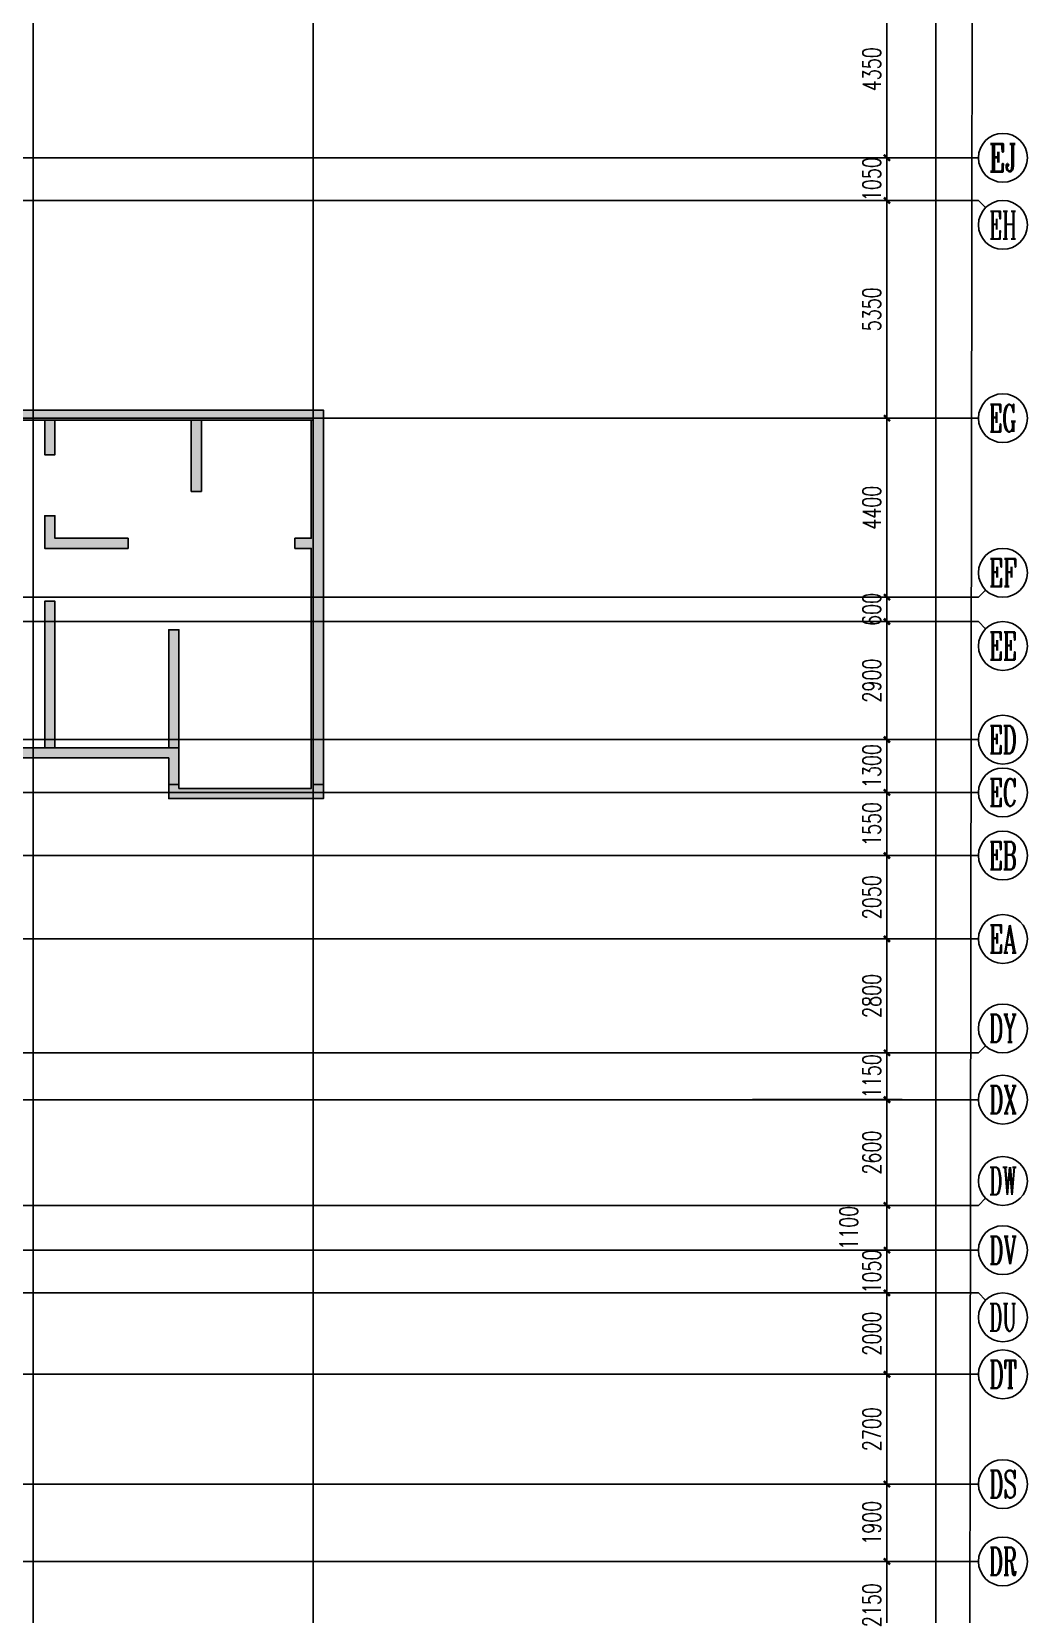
# Model space of a CAD drawing. Extents: x 369444 to 684549, y -549309 to 575337.
# Drawn here: x 607305 to 631771, y 301857 to 340757 of the extents above; entities that cross this region are included whole.
import ezdxf
from ezdxf.enums import TextEntityAlignment as Align

# ---------------------------------------------------------------- set-up
doc = ezdxf.new("R2010")
doc.units = 0
doc.header["$LTSCALE"] = 1000
doc.header["$MEASUREMENT"] = 0
doc.linetypes.add('DASH', pattern=[0.35, 0.25, -0.1])
for name, color, linetype in [('AXIS', 3, 'Continuous'), ('AXIS_TEXT', 7, 'Continuous'), ('DOTE', 1, 'Continuous'), ('HS-A-轮廓线-地下室', 3, 'DASH'), ('PUB_HATCH', 8, 'Continuous'), ('WALL', 9, 'Continuous'), ('二期轮廓线', 8, 'DASH'), ('填充', 8, 'Continuous'), ('砼墙', 151, 'Continuous')]:
    doc.layers.add(name, color=color, linetype=linetype)
doc.layers.add('不要动图层', color=140, linetype='Continuous', plot=False)
doc.styles.add('_TCH_AXIS', font='COMPLEX', dxfattribs={"bigfont": 'GBCBIG'})
doc.styles.add('_TCH_DIM_T3', font='SIMPLEX', dxfattribs={"width": 0.705882, "bigfont": 'GBCBIG'})
doc.styles.add('COMPLEX', font='COMPLEX')
doc.dimstyles.new('_TCH_ARCH&&150', dxfattribs={"dimtxt": 446.25, "dimasz": 150, "dimexe": 375, "dimexo": 450, "dimgap": 150, "dimtad": 1, "dimdec": 0, "dimzin": 0, "dimdsep": 46, "dimtxsty": '_TCH_DIM_T3', "dimblk": 'ARCHTICK', "dimcen": 0.09, "dimclrt": 7, "dimazin": 2, "dimtfac": 1, "dimtdec": 0, "dimtix": 1, "dimtmove": 2, "dimatfit": 3, "dimfxl": 0, "dimtolj": 1, "dimtzin": 0, "dimarcsym": 0})

# ---------------------------------------------------------------- blocks, each defined once
blk = doc.blocks.new('_ArchTick')
at = {"color": 0, "linetype": 'ByBlock', "const_width": 0.4}
blk.add_lwpolyline([(-0.5, -0.5), (0.5, 0.5)], dxfattribs=at)
blk = doc.blocks.new('*D888')
at = {"layer": 'AXIS', "color": 0, "lineweight": -2, "transparency": 16777216}
for p, q in [((625021, 303157), (628696, 303157)), ((628321, 301007), (628321, 303157)), ((625021, 301007), (628696, 301007))]:
    blk.add_line(p, q, dxfattribs=at)
at = {"layer": 'Defpoints', "color": 0, "transparency": 16777216}
for p in [(624571, 303157), (628321, 303157), (624571, 301007)]:
    blk.add_point(p, dxfattribs=at)
at = {"layer": 'AXIS', "color": 0, "lineweight": -2, "transparency": 16777216, "xscale": 150, "yscale": 150, "zscale": 150}
for p, rotation in [((628321, 303157), 90), ((628321, 301007), 270)]:
    blk.add_blockref('_ArchTick', p, dxfattribs=dict(at, rotation=rotation))
at = {"layer": 'AXIS', "color": 7, "lineweight": -2, "transparency": 16777216, "insert": (627948, 302082), "char_height": 446.2, "attachment_point": 5, "rotation": 90, "style": '_TCH_DIM_T3'}
blk.add_mtext('\\A1;2150', dxfattribs=at)
blk = doc.blocks.new('*D889')
at = {"layer": 'AXIS', "color": 0, "lineweight": -2, "transparency": 16777216}
for p, q in [((625021, 305057), (628696, 305057)), ((628321, 303157), (628321, 305057)), ((625021, 303157), (628696, 303157))]:
    blk.add_line(p, q, dxfattribs=at)
at = {"layer": 'Defpoints', "color": 0, "transparency": 16777216}
for p in [(624571, 305057), (628321, 305057), (624571, 303157)]:
    blk.add_point(p, dxfattribs=at)
at = {"layer": 'AXIS', "color": 0, "lineweight": -2, "transparency": 16777216, "xscale": 150, "yscale": 150, "zscale": 150}
for p, rotation in [((628321, 305057), 90), ((628321, 303157), 270)]:
    blk.add_blockref('_ArchTick', p, dxfattribs=dict(at, rotation=rotation))
at = {"layer": 'AXIS', "color": 7, "lineweight": -2, "transparency": 16777216, "insert": (627948, 304107), "char_height": 446.2, "attachment_point": 5, "rotation": 90, "style": '_TCH_DIM_T3'}
blk.add_mtext('\\A1;1900', dxfattribs=at)
blk = doc.blocks.new('*D890')
at = {"layer": 'AXIS', "color": 0, "lineweight": -2, "transparency": 16777216}
for p, q in [((625021, 307757), (628696, 307757)), ((628321, 305057), (628321, 307757)), ((625021, 305057), (628696, 305057))]:
    blk.add_line(p, q, dxfattribs=at)
at = {"layer": 'Defpoints', "color": 0, "transparency": 16777216}
for p in [(624571, 307757), (628321, 307757), (624571, 305057)]:
    blk.add_point(p, dxfattribs=at)
at = {"layer": 'AXIS', "color": 0, "lineweight": -2, "transparency": 16777216, "xscale": 150, "yscale": 150, "zscale": 150}
for p, rotation in [((628321, 307757), 90), ((628321, 305057), 270)]:
    blk.add_blockref('_ArchTick', p, dxfattribs=dict(at, rotation=rotation))
at = {"layer": 'AXIS', "color": 7, "lineweight": -2, "transparency": 16777216, "insert": (627948, 306407), "char_height": 446.2, "attachment_point": 5, "rotation": 90, "style": '_TCH_DIM_T3'}
blk.add_mtext('\\A1;2700', dxfattribs=at)
blk = doc.blocks.new('*D891')
at = {"layer": 'AXIS', "color": 0, "lineweight": -2, "transparency": 16777216}
for p, q in [((625021, 309757), (628696, 309757)), ((628321, 307757), (628321, 309757)), ((625021, 307757), (628696, 307757))]:
    blk.add_line(p, q, dxfattribs=at)
at = {"layer": 'Defpoints', "color": 0, "transparency": 16777216}
for p in [(624571, 309757), (628321, 309757), (624571, 307757)]:
    blk.add_point(p, dxfattribs=at)
at = {"layer": 'AXIS', "color": 0, "lineweight": -2, "transparency": 16777216, "xscale": 150, "yscale": 150, "zscale": 150}
for p, rotation in [((628321, 309757), 90), ((628321, 307757), 270)]:
    blk.add_blockref('_ArchTick', p, dxfattribs=dict(at, rotation=rotation))
at = {"layer": 'AXIS', "color": 7, "lineweight": -2, "transparency": 16777216, "insert": (627948, 308757), "char_height": 446.2, "attachment_point": 5, "rotation": 90, "style": '_TCH_DIM_T3'}
blk.add_mtext('\\A1;2000', dxfattribs=at)
blk = doc.blocks.new('*D892')
at = {"layer": 'AXIS', "color": 0, "lineweight": -2, "transparency": 16777216}
for p, q in [((628321, 310807), (628321, 310957)), ((625021, 310807), (628696, 310807)), ((628321, 309757), (628321, 310807)), ((625021, 309757), (628696, 309757)), ((628321, 309757), (628321, 309607))]:
    blk.add_line(p, q, dxfattribs=at)
at = {"layer": 'Defpoints', "color": 0, "transparency": 16777216}
for p in [(624571, 310807), (628321, 310807), (624571, 309757)]:
    blk.add_point(p, dxfattribs=at)
at = {"layer": 'AXIS', "color": 0, "lineweight": -2, "transparency": 16777216, "xscale": 150, "yscale": 150, "zscale": 150}
for p, rotation in [((628321, 310807), 270), ((628321, 309757), 90)]:
    blk.add_blockref('_ArchTick', p, dxfattribs=dict(at, rotation=rotation))
at = {"layer": 'AXIS', "color": 7, "lineweight": -2, "transparency": 16777216, "insert": (627948, 310282), "char_height": 446.2, "attachment_point": 5, "rotation": 90, "style": '_TCH_DIM_T3'}
blk.add_mtext('\\A1;1050', dxfattribs=at)
blk = doc.blocks.new('*D893')
at = {"layer": 'AXIS', "color": 0, "lineweight": -2, "transparency": 16777216}
for p, q in [((625021, 311907), (628696, 311907)), ((628321, 310807), (628321, 311907)), ((625021, 310807), (628696, 310807))]:
    blk.add_line(p, q, dxfattribs=at)
at = {"layer": 'Defpoints', "color": 0, "transparency": 16777216}
for p in [(624571, 311907), (628321, 311907), (624571, 310807)]:
    blk.add_point(p, dxfattribs=at)
at = {"layer": 'AXIS', "color": 0, "lineweight": -2, "transparency": 16777216, "xscale": 150, "yscale": 150, "zscale": 150}
for p, rotation in [((628321, 311907), 90), ((628321, 310807), 270)]:
    blk.add_blockref('_ArchTick', p, dxfattribs=dict(at, rotation=rotation))
at = {"layer": 'AXIS', "color": 7, "lineweight": -2, "transparency": 16777216, "insert": (627383, 311357), "char_height": 446.2, "attachment_point": 5, "rotation": 90, "style": '_TCH_DIM_T3'}
blk.add_mtext('\\A1;1100', dxfattribs=at)
blk = doc.blocks.new('*D894')
at = {"layer": 'AXIS', "color": 0, "lineweight": -2, "transparency": 16777216}
for p, q in [((625021, 314507), (628696, 314507)), ((628321, 311907), (628321, 314507)), ((625021, 311907), (628696, 311907))]:
    blk.add_line(p, q, dxfattribs=at)
at = {"layer": 'Defpoints', "color": 0, "transparency": 16777216}
for p in [(624571, 314507), (628321, 314507), (624571, 311907)]:
    blk.add_point(p, dxfattribs=at)
at = {"layer": 'AXIS', "color": 0, "lineweight": -2, "transparency": 16777216, "xscale": 150, "yscale": 150, "zscale": 150}
for p, rotation in [((628321, 314507), 90), ((628321, 311907), 270)]:
    blk.add_blockref('_ArchTick', p, dxfattribs=dict(at, rotation=rotation))
at = {"layer": 'AXIS', "color": 7, "lineweight": -2, "transparency": 16777216, "insert": (627948, 313207), "char_height": 446.2, "attachment_point": 5, "rotation": 90, "style": '_TCH_DIM_T3'}
blk.add_mtext('\\A1;2600', dxfattribs=at)
blk = doc.blocks.new('*D895')
at = {"layer": 'AXIS', "color": 0, "lineweight": -2, "transparency": 16777216}
for p, q in [((625021, 315657), (628696, 315657)), ((628321, 315657), (628321, 315807)), ((628321, 314507), (628321, 315657)), ((625021, 314507), (628696, 314507)), ((628321, 314507), (628321, 314357))]:
    blk.add_line(p, q, dxfattribs=at)
at = {"layer": 'Defpoints', "color": 0, "transparency": 16777216}
for p in [(624571, 315657), (628321, 315657), (624571, 314507)]:
    blk.add_point(p, dxfattribs=at)
at = {"layer": 'AXIS', "color": 0, "lineweight": -2, "transparency": 16777216, "xscale": 150, "yscale": 150, "zscale": 150}
for p, rotation in [((628321, 315657), 270), ((628321, 314507), 90)]:
    blk.add_blockref('_ArchTick', p, dxfattribs=dict(at, rotation=rotation))
at = {"layer": 'AXIS', "color": 7, "lineweight": -2, "transparency": 16777216, "insert": (627948, 315082), "char_height": 446.2, "attachment_point": 5, "rotation": 90, "style": '_TCH_DIM_T3'}
blk.add_mtext('\\A1;1150', dxfattribs=at)
blk = doc.blocks.new('*D896')
at = {"layer": 'AXIS', "color": 0, "lineweight": -2, "transparency": 16777216}
for p, q in [((625021, 318457), (628696, 318457)), ((628321, 315657), (628321, 318457)), ((625021, 315657), (628696, 315657))]:
    blk.add_line(p, q, dxfattribs=at)
at = {"layer": 'Defpoints', "color": 0, "transparency": 16777216}
for p in [(624571, 318457), (628321, 318457), (624571, 315657)]:
    blk.add_point(p, dxfattribs=at)
at = {"layer": 'AXIS', "color": 0, "lineweight": -2, "transparency": 16777216, "xscale": 150, "yscale": 150, "zscale": 150}
for p, rotation in [((628321, 318457), 90), ((628321, 315657), 270)]:
    blk.add_blockref('_ArchTick', p, dxfattribs=dict(at, rotation=rotation))
at = {"layer": 'AXIS', "color": 7, "lineweight": -2, "transparency": 16777216, "insert": (627948, 317057), "char_height": 446.2, "attachment_point": 5, "rotation": 90, "style": '_TCH_DIM_T3'}
blk.add_mtext('\\A1;2800', dxfattribs=at)
blk = doc.blocks.new('*D897')
at = {"layer": 'AXIS', "color": 0, "lineweight": -2, "transparency": 16777216}
for p, q in [((625021, 320507), (628696, 320507)), ((628321, 318457), (628321, 320507)), ((625021, 318457), (628696, 318457))]:
    blk.add_line(p, q, dxfattribs=at)
at = {"layer": 'Defpoints', "color": 0, "transparency": 16777216}
for p in [(624571, 320507), (628321, 320507), (624571, 318457)]:
    blk.add_point(p, dxfattribs=at)
at = {"layer": 'AXIS', "color": 0, "lineweight": -2, "transparency": 16777216, "xscale": 150, "yscale": 150, "zscale": 150}
for p, rotation in [((628321, 320507), 90), ((628321, 318457), 270)]:
    blk.add_blockref('_ArchTick', p, dxfattribs=dict(at, rotation=rotation))
at = {"layer": 'AXIS', "color": 7, "lineweight": -2, "transparency": 16777216, "insert": (627948, 319482), "char_height": 446.2, "attachment_point": 5, "rotation": 90, "style": '_TCH_DIM_T3'}
blk.add_mtext('\\A1;2050', dxfattribs=at)
blk = doc.blocks.new('*D898')
at = {"layer": 'AXIS', "color": 0, "lineweight": -2, "transparency": 16777216}
for p, q in [((625021, 322057), (628696, 322057)), ((628321, 320507), (628321, 322057)), ((625021, 320507), (628696, 320507))]:
    blk.add_line(p, q, dxfattribs=at)
at = {"layer": 'Defpoints', "color": 0, "transparency": 16777216}
for p in [(624571, 322057), (628321, 322057), (624571, 320507)]:
    blk.add_point(p, dxfattribs=at)
at = {"layer": 'AXIS', "color": 0, "lineweight": -2, "transparency": 16777216, "xscale": 150, "yscale": 150, "zscale": 150}
for p, rotation in [((628321, 322057), 90), ((628321, 320507), 270)]:
    blk.add_blockref('_ArchTick', p, dxfattribs=dict(at, rotation=rotation))
at = {"layer": 'AXIS', "color": 7, "lineweight": -2, "transparency": 16777216, "insert": (627948, 321282), "char_height": 446.2, "attachment_point": 5, "rotation": 90, "style": '_TCH_DIM_T3'}
blk.add_mtext('\\A1;1550', dxfattribs=at)
blk = doc.blocks.new('*D899')
at = {"layer": 'AXIS', "color": 0, "lineweight": -2, "transparency": 16777216}
for p, q in [((625021, 323357), (628696, 323357)), ((628321, 323357), (628321, 323507)), ((628321, 322057), (628321, 323357)), ((625021, 322057), (628696, 322057)), ((628321, 322057), (628321, 321907))]:
    blk.add_line(p, q, dxfattribs=at)
at = {"layer": 'Defpoints', "color": 0, "transparency": 16777216}
for p in [(624571, 323357), (628321, 323357), (624571, 322057)]:
    blk.add_point(p, dxfattribs=at)
at = {"layer": 'AXIS', "color": 0, "lineweight": -2, "transparency": 16777216, "xscale": 150, "yscale": 150, "zscale": 150}
for p, rotation in [((628321, 323357), 270), ((628321, 322057), 90)]:
    blk.add_blockref('_ArchTick', p, dxfattribs=dict(at, rotation=rotation))
at = {"layer": 'AXIS', "color": 7, "lineweight": -2, "transparency": 16777216, "insert": (627948, 322707), "char_height": 446.2, "attachment_point": 5, "rotation": 90, "style": '_TCH_DIM_T3'}
blk.add_mtext('\\A1;1300', dxfattribs=at)
blk = doc.blocks.new('*D900')
at = {"layer": 'AXIS', "color": 0, "lineweight": -2, "transparency": 16777216}
for p, q in [((625021, 326257), (628696, 326257)), ((628321, 323357), (628321, 326257)), ((625021, 323357), (628696, 323357))]:
    blk.add_line(p, q, dxfattribs=at)
at = {"layer": 'Defpoints', "color": 0, "transparency": 16777216}
for p in [(624571, 326257), (628321, 326257), (624571, 323357)]:
    blk.add_point(p, dxfattribs=at)
at = {"layer": 'AXIS', "color": 0, "lineweight": -2, "transparency": 16777216, "xscale": 150, "yscale": 150, "zscale": 150}
for p, rotation in [((628321, 326257), 90), ((628321, 323357), 270)]:
    blk.add_blockref('_ArchTick', p, dxfattribs=dict(at, rotation=rotation))
at = {"layer": 'AXIS', "color": 7, "lineweight": -2, "transparency": 16777216, "insert": (627948, 324807), "char_height": 446.2, "attachment_point": 5, "rotation": 90, "style": '_TCH_DIM_T3'}
blk.add_mtext('\\A1;2900', dxfattribs=at)
blk = doc.blocks.new('*D901')
at = {"layer": 'AXIS', "color": 0, "lineweight": -2, "transparency": 16777216}
for p, q in [((625021, 326857), (628696, 326857)), ((628321, 326857), (628321, 327007)), ((628321, 326257), (628321, 326857)), ((625021, 326257), (628696, 326257)), ((628321, 326257), (628321, 326107))]:
    blk.add_line(p, q, dxfattribs=at)
at = {"layer": 'Defpoints', "color": 0, "transparency": 16777216}
for p in [(624571, 326857), (628321, 326857), (624571, 326257)]:
    blk.add_point(p, dxfattribs=at)
at = {"layer": 'AXIS', "color": 0, "lineweight": -2, "transparency": 16777216, "xscale": 150, "yscale": 150, "zscale": 150}
for p, rotation in [((628321, 326857), 270), ((628321, 326257), 90)]:
    blk.add_blockref('_ArchTick', p, dxfattribs=dict(at, rotation=rotation))
at = {"layer": 'AXIS', "color": 7, "lineweight": -2, "transparency": 16777216, "insert": (627948, 326557), "char_height": 446.2, "attachment_point": 5, "rotation": 90, "style": '_TCH_DIM_T3'}
blk.add_mtext('\\A1;600', dxfattribs=at)
blk = doc.blocks.new('*D902')
at = {"layer": 'AXIS', "color": 0, "lineweight": -2, "transparency": 16777216}
for p, q in [((625021, 331257), (628696, 331257)), ((628321, 326857), (628321, 331257)), ((625021, 326857), (628696, 326857))]:
    blk.add_line(p, q, dxfattribs=at)
at = {"layer": 'Defpoints', "color": 0, "transparency": 16777216}
for p in [(624571, 331257), (628321, 331257), (624571, 326857)]:
    blk.add_point(p, dxfattribs=at)
at = {"layer": 'AXIS', "color": 0, "lineweight": -2, "transparency": 16777216, "xscale": 150, "yscale": 150, "zscale": 150}
for p, rotation in [((628321, 331257), 90), ((628321, 326857), 270)]:
    blk.add_blockref('_ArchTick', p, dxfattribs=dict(at, rotation=rotation))
at = {"layer": 'AXIS', "color": 7, "lineweight": -2, "transparency": 16777216, "insert": (627948, 329057), "char_height": 446.2, "attachment_point": 5, "rotation": 90, "style": '_TCH_DIM_T3'}
blk.add_mtext('\\A1;4400', dxfattribs=at)
blk = doc.blocks.new('*D903')
at = {"layer": 'AXIS', "color": 0, "lineweight": -2, "transparency": 16777216}
for p, q in [((625021, 336607), (628696, 336607)), ((628321, 331257), (628321, 336607)), ((625021, 331257), (628696, 331257))]:
    blk.add_line(p, q, dxfattribs=at)
at = {"layer": 'Defpoints', "color": 0, "transparency": 16777216}
for p in [(624571, 336607), (628321, 336607), (624571, 331257)]:
    blk.add_point(p, dxfattribs=at)
at = {"layer": 'AXIS', "color": 0, "lineweight": -2, "transparency": 16777216, "xscale": 150, "yscale": 150, "zscale": 150}
for p, rotation in [((628321, 336607), 90), ((628321, 331257), 270)]:
    blk.add_blockref('_ArchTick', p, dxfattribs=dict(at, rotation=rotation))
at = {"layer": 'AXIS', "color": 7, "lineweight": -2, "transparency": 16777216, "insert": (627948, 333932), "char_height": 446.2, "attachment_point": 5, "rotation": 90, "style": '_TCH_DIM_T3'}
blk.add_mtext('\\A1;5350', dxfattribs=at)
blk = doc.blocks.new('*D904')
at = {"layer": 'AXIS', "color": 0, "lineweight": -2, "transparency": 16777216}
for p, q in [((625021, 337657), (628696, 337657)), ((628321, 337657), (628321, 337807)), ((628321, 336607), (628321, 337657)), ((625021, 336607), (628696, 336607)), ((628321, 336607), (628321, 336457))]:
    blk.add_line(p, q, dxfattribs=at)
at = {"layer": 'Defpoints', "color": 0, "transparency": 16777216}
for p in [(624571, 337657), (628321, 337657), (624571, 336607)]:
    blk.add_point(p, dxfattribs=at)
at = {"layer": 'AXIS', "color": 0, "lineweight": -2, "transparency": 16777216, "xscale": 150, "yscale": 150, "zscale": 150}
for p, rotation in [((628321, 337657), 270), ((628321, 336607), 90)]:
    blk.add_blockref('_ArchTick', p, dxfattribs=dict(at, rotation=rotation))
at = {"layer": 'AXIS', "color": 7, "lineweight": -2, "transparency": 16777216, "insert": (627948, 337132), "char_height": 446.2, "attachment_point": 5, "rotation": 90, "style": '_TCH_DIM_T3'}
blk.add_mtext('\\A1;1050', dxfattribs=at)
blk = doc.blocks.new('*D905')
at = {"layer": 'AXIS', "color": 0, "lineweight": -2, "transparency": 16777216}
for p, q in [((625021, 342007), (628696, 342007)), ((628321, 337657), (628321, 342007)), ((625021, 337657), (628696, 337657))]:
    blk.add_line(p, q, dxfattribs=at)
at = {"layer": 'Defpoints', "color": 0, "transparency": 16777216}
for p in [(624571, 342007), (628321, 342007), (624571, 337657)]:
    blk.add_point(p, dxfattribs=at)
at = {"layer": 'AXIS', "color": 0, "lineweight": -2, "transparency": 16777216, "xscale": 150, "yscale": 150, "zscale": 150}
for p, rotation in [((628321, 342007), 90), ((628321, 337657), 270)]:
    blk.add_blockref('_ArchTick', p, dxfattribs=dict(at, rotation=rotation))
at = {"layer": 'AXIS', "color": 7, "lineweight": -2, "transparency": 16777216, "insert": (627948, 339832), "char_height": 446.2, "attachment_point": 5, "rotation": 90, "style": '_TCH_DIM_T3'}
blk.add_mtext('\\A1;4350', dxfattribs=at)
blk = doc.blocks.new('*D948')
at = {"layer": 'AXIS', "color": 0, "lineweight": -2, "transparency": 16777216}
for p, q in [((625021, 470507), (629896, 470507)), ((629521, 65157), (629521, 470507)), ((625021, 65157), (629896, 65157))]:
    blk.add_line(p, q, dxfattribs=at)
at = {"layer": 'Defpoints', "color": 0, "transparency": 16777216}
for p in [(624571, 470507), (629521, 470507), (624571, 65157)]:
    blk.add_point(p, dxfattribs=at)
at = {"layer": 'AXIS', "color": 0, "lineweight": -2, "transparency": 16777216, "xscale": 150, "yscale": 150, "zscale": 150}
for p, rotation in [((629521, 470507), 90), ((629521, 65157), 270)]:
    blk.add_blockref('_ArchTick', p, dxfattribs=dict(at, rotation=rotation))
at = {"layer": 'AXIS', "color": 7, "lineweight": -2, "transparency": 16777216, "insert": (629148, 267832), "char_height": 446.2, "attachment_point": 5, "rotation": 90, "style": '_TCH_DIM_T3'}
blk.add_mtext('\\A1;405350', dxfattribs=at)
blk = doc.blocks.new('_AXISO')
blk.add_circle((0, 0), 0.5)
at = {"layer": 'AXIS_TEXT', "style": 'COMPLEX', "width": 1.041667}
blk.add_attdef('A', text='', height=0.56, dxfattribs=at).set_placement((-0.25, -0.28), (0.25, -0.28), align=Align.FIT)

msp = doc.modelspace()

# ---------------------------------------------------------------- hatches: boundary and pattern name
at = {"layer": 'PUB_HATCH', "linetype": 'ByBlock'}
for points in [[(605974.5, 331207), (614224.5, 331207), (614474.5, 331457), (605974.5, 331457)], [(614474.5, 331457), (614224.5, 331207), (614224.5, 322257), (614474.5, 322257)], [(610674.5, 322907), (610924.5, 323157), (587924.5, 323157), (587924.5, 322907)], [(610924.5, 322257), (610924.5, 323157), (610674.5, 322907), (610674.5, 322257)]]:
    msp.add_hatch(color=256, dxfattribs=at).paths.add_polyline_path(points)
at = {"layer": '填充'}
h = msp.add_hatch(color=256, dxfattribs=at)
h.dxf.hatch_style = 1
h.paths.add_polyline_path([(600674.5, 334757), (600674.5, 335257), (600124.5, 335257), (600124.5, 334757)], flags=17)
h.paths.add_polyline_path([(600124.5, 333057), (600374.5, 333057), (600374.5, 333457), (599974.5, 333457), (599974.5, 333057)], flags=17)
h.paths.add_polyline_path([(595274.5, 334757), (595274.5, 335257), (594774.5, 335257), (594774.5, 334757)], flags=17)
h.paths.add_polyline_path([(591424.5, 334757), (591424.5, 335257), (590924.5, 335257), (590924.5, 334757)], flags=17)
h.paths.add_polyline_path([(588424.5, 334757), (588424.5, 335207), (587974.5, 335207), (587974.5, 334757)])
h.paths.add_polyline_path([(588024.5, 333057), (588174.5, 333057), (588174.5, 333457), (587774.5, 333457), (587774.5, 333057)])
h.paths.add_polyline_path([(607624.5, 331207), (605574.5, 331207), (605574.5, 334757), (605174.5, 334757), (605174.5, 334957), (605574.5, 334957), (605574.5, 339657), (603074.5, 339657), (603074.5, 337257), (602324.5, 337257), (602324.5, 337457), (602874.5, 337457), (602874.5, 339657), (600674.5, 339657), (600674.5, 337457), (601224.5, 337457), (601224.5, 337257), (600424.5, 337257), (600424.5, 339907), (602874.5, 339907), (605824.5, 339907), (605824.5, 334957), (605824.5, 331457), (607874.5, 331457), (611474.5, 331457), (614474.5, 331457), (614474.5, 328307), (614474.5, 321907), (610674.5, 321907), (610674.5, 322907), (607874.5, 322907), (603724.5, 322907), (600374.5, 322907), (597374.5, 322907), (590774.5, 322907), (589924.5, 322907), (589924.5, 323157), (590774.5, 323157), (590774.5, 326357), (591024.5, 326357), (591024.5, 323157), (597124.5, 323157), (597124.5, 326357), (597374.5, 326357), (597374.5, 323157), (600124.5, 323157), (600124.5, 326357), (600374.5, 326357), (600374.5, 323157), (603724.5, 323157), (603724.5, 326857), (604024.5, 326857), (604024.5, 323157), (607624.5, 323157), (607624.5, 326757), (607874.5, 326757), (607874.5, 323157), (610674.5, 323157), (610674.5, 326057), (610924.5, 326057), (610924.5, 323157), (610924.5, 322157), (614174.5, 322157), (614174.5, 328057), (613774.5, 328057), (613774.5, 328307), (614174.5, 328307), (614174.5, 331207), (611474.5, 331207), (611474.5, 329457), (611224.5, 329457), (611224.5, 331207), (607874.5, 331207), (607874.5, 330357), (607624.5, 330357)])
h.paths.add_polyline_path([(592274.5, 330407), (591724.5, 330407), (591724.5, 330657), (592274.5, 330657), (592674.5, 330657), (592674.5, 330407), (592524.5, 330407), (592524.5, 327507), (590774.5, 327507), (590774.5, 327757), (592274.5, 327757)], flags=17)
h.paths.add_polyline_path([(583224.5, 339857), (582574.5, 339857), (582574.5, 338307), (582324.5, 338307), (582324.5, 340107), (583224.5, 340107)])
h.paths.add_polyline_path([(596424.5, 330407), (595874.5, 330407), (595874.5, 327757), (597374.5, 327757), (597374.5, 327507), (595624.5, 327507), (595624.5, 330407), (595474.5, 330407), (595474.5, 330657), (595874.5, 330657), (596424.5, 330657)], flags=17)
h.paths.add_polyline_path([(580524.5, 328857), (580524.5, 328057), (578424.5, 328057), (578424.5, 328307), (580274.5, 328307), (580274.5, 328857)])
h.paths.add_polyline_path([(600124.5, 330407), (599674.5, 330407), (599674.5, 330657), (600374.5, 330657), (600374.5, 327507), (600124.5, 327507)], flags=17)
h.paths.add_polyline_path([(588474.5, 330407), (588024.5, 330407), (588024.5, 327507), (587774.5, 327507), (587774.5, 330657), (588474.5, 330657)])
h.paths.add_polyline_path([(584124.5, 322907), (583374.5, 322907), (583374.5, 323157), (584124.5, 323157), (584124.5, 326857), (584424.5, 326857), (584424.5, 323157), (585174.5, 323157), (585174.5, 322907)])
h.paths.add_polyline_path([(580274.5, 322907), (579974.5, 322907), (579974.5, 323157), (580274.5, 323157), (580274.5, 326757), (580524.5, 326757), (580524.5, 323157), (580674.5, 323157), (580674.5, 322907)])
h.paths.add_polyline_path([(576724.5, 331207), (576199.5, 331207), (576199.5, 331457), (576724.5, 331457), (577024.5, 331457), (577024.5, 331207), (576924.5, 331207), (576924.5, 329457), (576724.5, 329457)])
h.paths.add_polyline_path([(574224.5, 321907), (573674.5, 321907), (573674.5, 326607), (573974.5, 326607), (573974.5, 322157), (574224.5, 322157)])
h.paths.add_polyline_path([(582574.5, 331207), (582174.5, 331207), (582174.5, 331457), (582324.5, 331457), (582324.5, 334957), (583024.5, 334957), (583024.5, 334757), (582574.5, 334757)])
h.paths.add_polyline_path([(584424.5, 332557), (584424.5, 329057), (584124.5, 329057), (584124.5, 332557)])
h.paths.add_polyline_path([(578174.5, 322907), (577474.5, 322907), (577474.5, 321907), (576624.5, 321907), (576624.5, 322157), (577224.5, 322157), (577224.5, 323157), (577224.5, 326057), (577474.5, 326057), (577474.5, 323157), (578174.5, 323157)])
h.paths.add_polyline_path([(604024.5, 332557), (604024.5, 329057), (603724.5, 329057), (603724.5, 332557)], flags=17)
h.paths.add_polyline_path([(588124.5, 322907), (587774.5, 322907), (587574.5, 322907), (587574.5, 323157), (587774.5, 323157), (587774.5, 326357), (588024.5, 326357), (588024.5, 323157), (588124.5, 323157)])
h.paths.add_polyline_path([(574374.5, 328057), (573674.5, 328057), (573674.5, 331457), (574349.5, 331457), (574349.5, 331207), (573974.5, 331207), (573974.5, 328307), (574374.5, 328307)])
h.paths.add_polyline_path([(580574.5, 331207), (580524.5, 331207), (580524.5, 330357), (580274.5, 330357), (580274.5, 331207), (579874.5, 331207), (579874.5, 331457), (580274.5, 331457), (580574.5, 331457)])
h.paths.add_polyline_path([(609674.5, 328057), (607624.5, 328057), (607624.5, 328857), (607874.5, 328857), (607874.5, 328307), (609674.5, 328307)], flags=17)
h.paths.add_polyline_path([(588224.5, 337457), (588224.5, 337707), (587724.5, 337707), (587724.5, 340107), (585074.5, 340107), (585074.5, 337457), (585824.5, 337457), (585824.5, 337657), (585274.5, 337657), (585274.5, 339857), (587474.5, 339857), (587474.5, 337457)])
edge = h.paths.add_edge_path()
edge.add_line((587974.5, 337457), (587974.5, 337357))
edge.add_line((587974.5, 337357), (588224.5, 337357))
edge.add_line((588224.5, 337357), (588224.5, 337457))
edge = h.paths.add_edge_path()
edge.add_line((588024.5, 333057), (588024.5, 332307))
edge.add_line((588024.5, 332307), (585974.5, 332307))
edge.add_line((585974.5, 332307), (585974.5, 332557))
edge.add_line((585974.5, 332557), (587774.5, 332557))
edge.add_line((587774.5, 332557), (587774.5, 333057))
edge.add_line((600374.5, 333057), (600374.5, 332557))
edge.add_line((600374.5, 332557), (602174.5, 332557))
edge.add_line((602174.5, 332557), (602174.5, 332307))
edge.add_line((602174.5, 332307), (600124.5, 332307))
edge.add_line((600124.5, 332307), (600124.5, 333057))

# ---------------------------------------------------------------- linework, layer by layer
at = {"layer": 'AXIS'}
for p, q in [((624570.9, 337657), (630570.9, 337657)), ((624570.9, 336607), (630570.9, 336607)), ((630746.7, 336431.2), (630570.9, 336607)), ((624570.9, 331257), (630570.9, 331257)), ((624570.9, 326857), (630570.9, 326857)), ((630746.7, 327032.7), (630570.9, 326857)), ((624570.9, 326257.1), (630570.9, 326257.1)), ((630746.7, 326081.4), (630570.9, 326257.1)), ((624570.9, 323357), (630570.9, 323357)), ((624570.9, 322056.9), (630570.9, 322056.9)), ((624570.9, 320507), (630570.9, 320507)), ((624570.9, 318456.9), (630570.9, 318456.9)), ((624570.9, 315657), (630570.9, 315657)), ((630746.7, 315832.7), (630570.9, 315657)), ((624570.9, 314506.9), (630570.9, 314506.9)), ((630746.7, 312082.7), (630570.9, 311907)), ((624570.9, 311907), (630570.9, 311907)), ((624570.9, 310807), (630570.9, 310807)), ((624570.9, 309757), (630570.9, 309757)), ((630746.7, 309581.2), (630570.9, 309757)), ((624570.9, 307757), (630570.9, 307757)), ((624570.9, 305057), (630570.9, 305057)), ((624570.9, 303157), (630570.9, 303157))]:
    msp.add_line(p, q, dxfattribs=at)
at = {"layer": 'DOTE', "color": 8}
for p, q in [((607344.5, 59364.2), (607344.5, 476704.8)), ((614224.5, 59364.2), (614224.5, 476704.8))]:
    msp.add_line(p, q, dxfattribs=at)
at = {"layer": 'DOTE', "color": 8, "lineweight": -2}
for p, q in [((377844.4, 337657), (624570.9, 337657)), ((377844.4, 336607), (624570.9, 336607)), ((377844.4, 331257), (624570.9, 331257)), ((377844.4, 326857), (624570.9, 326857)), ((377844.4, 326257.1), (624570.9, 326257.1)), ((377844.4, 323357), (624570.9, 323357)), ((377844.4, 322056.9), (624570.9, 322056.9)), ((377844.4, 320507), (624570.9, 320507)), ((377844.4, 318456.9), (624570.9, 318456.9)), ((377844.4, 315657), (624570.9, 315657)), ((377844.4, 314506.9), (624570.9, 314506.9)), ((377844.4, 311907), (624570.9, 311907)), ((377844.4, 310807), (624570.9, 310807)), ((377844.4, 309757), (624570.9, 309757)), ((377844.4, 307757), (624570.9, 307757)), ((377844.4, 305057), (624570.9, 305057)), ((377844.4, 303157), (624570.9, 303157))]:
    msp.add_line(p, q, dxfattribs=at)
at = {"layer": 'HS-A-轮廓线-地下室', "lineweight": -2, "ltscale": 8}
msp.add_lwpolyline([(600424.5, 249357.4), (600424.5, 259157), (600424.5, 259157), (614474.5, 259157), (614474.5, 275257), (605824.5, 275257), (605824.5, 283707), (598024.5, 283707), (598024.5, 284357), (589474.5, 284357), (589474.5, 285957), (588504.5, 285957), (588504.5, 322907), (610674.5, 322907), (610674.5, 321907), (614474.5, 321907), (614474.5, 331457), (605824.5, 331457), (605824.5, 339907), (603124.5, 339907), (603124.5, 340907), (596724.5, 340907), (596724.5, 380057)], dxfattribs=at)
at = {"layer": 'WALL', "linetype": 'ByBlock'}
for p, q in [((605974.5, 331457), (614474.5, 331457)), ((614474.5, 331457), (614474.5, 322257)), ((605974.5, 331207), (614224.5, 331207)), ((614224.5, 331207), (614224.5, 322257)), ((610924.5, 323157), (587924.5, 323157)), ((610674.5, 322907), (587924.5, 322907)), ((610674.5, 322257), (610674.5, 322907)), ((610924.5, 322257), (610924.5, 323157)), ((610674.5, 322257), (610924.5, 322257)), ((614474.5, 322257), (614224.5, 322257))]:
    msp.add_line(p, q, dxfattribs=at)
at = {"layer": '不要动图层'}
msp.add_lwpolyline([(374141.4, 480401.6), (608632.4, 480035.6), (630599.4, 458002.6), (630103.6, 140971.4), (534606.6, 140971.5), (534606.6, 44667.5), (383961.4, 44901.6), (384134.4, 155731.6), (384114.4, 173450.6), (374190.4, 173466.6), (373839.4, 234426.6), (373748.4, 250410.6), (374011.4, 393904.6)], close=True, dxfattribs=at)
at = {"layer": '二期轮廓线', "ltscale": 6}
msp.add_lwpolyline([(600424.6, 249357.4), (600424.6, 259157), (600424.6, 259157), (614474.6, 259157), (614474.6, 275257), (605824.6, 275257), (605824.6, 283707), (598024.6, 283707), (598024.6, 284357), (589474.6, 284357), (589474.6, 285957), (588504.6, 285957), (588504.6, 322907), (610674.6, 322907), (610674.6, 321907), (614474.6, 321907), (614474.6, 331457), (605824.6, 331457), (605824.6, 339907), (603124.6, 339907), (603124.6, 340907), (596724.6, 340907), (596724.6, 380057)], dxfattribs=at)
at = {"layer": '填充'}
for points in [[(605824.5, 331457), (607874.5, 331457), (611474.5, 331457), (614474.5, 331457), (614474.5, 328307), (614474.5, 321907), (610674.5, 321907), (610674.5, 322907), (607874.5, 322907), (603724.5, 322907)], [(604024.5, 323157), (607624.5, 323157), (607624.5, 326757), (607874.5, 326757), (607874.5, 323157), (610674.5, 323157), (610674.5, 326057), (610924.5, 326057), (610924.5, 323157), (610924.5, 322157), (614174.5, 322157), (614174.5, 328057), (613774.5, 328057), (613774.5, 328307), (614174.5, 328307), (614174.5, 331207), (611474.5, 331207), (611474.5, 329457), (611224.5, 329457), (611224.5, 331207), (607874.5, 331207), (607874.5, 330357), (607624.5, 330357), (607624.5, 331207), (605574.5, 331207)]]:
    msp.add_lwpolyline(points, dxfattribs=at)
msp.add_lwpolyline([(609674.5, 328057), (607624.5, 328057), (607624.5, 328857), (607874.5, 328857), (607874.5, 328307), (609674.5, 328307)], close=True, dxfattribs=at)
at = {"layer": '砼墙', "color": 5, "ltscale": 1}
for points in [[(605824.5, 331457), (607874.5, 331457), (611474.5, 331457), (614474.5, 331457), (614474.5, 328307), (614474.5, 321907), (610674.5, 321907), (610674.5, 322907), (607874.5, 322907), (603724.5, 322907)], [(604024.5, 323157), (607624.5, 323157), (607624.5, 326757), (607874.5, 326757), (607874.5, 323157), (610674.5, 323157), (610674.5, 326057), (610924.5, 326057), (610924.5, 323157), (610924.5, 322157), (614174.5, 322157), (614174.5, 328057), (613774.5, 328057), (613774.5, 328307), (614174.5, 328307), (614174.5, 331207), (611474.5, 331207), (611474.5, 329457), (611224.5, 329457), (611224.5, 331207), (607874.5, 331207), (607874.5, 330357), (607624.5, 330357), (607624.5, 331207), (605574.5, 331207)]]:
    msp.add_lwpolyline(points, dxfattribs=at)
msp.add_lwpolyline([(609674.5, 328057), (607624.5, 328057), (607624.5, 328857), (607874.5, 328857), (607874.5, 328307), (609674.5, 328307)], close=True, dxfattribs=at)

# ---------------------------------------------------------------- block references
at = {"layer": 'AXIS', "lineweight": -2}
ref = msp.add_blockref('_AXISO', (631170.9, 337657), dxfattribs=dict(at, xscale=1200, yscale=1200, zscale=1200))
ref.add_attrib('A', 'EJ', dxfattribs={"layer": 'AXIS_TEXT', "lineweight": -2, "ltscale": 6, "height": 678.82, "style": '_TCH_AXIS', "width": 0.65625}).set_placement((630831.5, 337317.6), (631510.4, 337317.6), align=Align.FIT)
ref = msp.add_blockref('_AXISO', (631170.9, 336007), dxfattribs=dict(at, xscale=1200, yscale=1200, zscale=1200))
ref.add_attrib('A', 'EH', dxfattribs={"layer": 'AXIS_TEXT', "lineweight": -2, "ltscale": 6, "height": 678.82, "style": '_TCH_AXIS', "width": 0.512195}).set_placement((630831.5, 335667.6), (631510.4, 335667.6), align=Align.FIT)
ref = msp.add_blockref('_AXISO', (631170.9, 331257), dxfattribs=dict(at, xscale=1200, yscale=1200, zscale=1200))
ref.add_attrib('A', 'EG', dxfattribs={"layer": 'AXIS_TEXT', "lineweight": -2, "ltscale": 6, "height": 678.82, "style": '_TCH_AXIS', "width": 0.538462}).set_placement((630831.5, 330917.6), (631510.4, 330917.6), align=Align.FIT)
ref = msp.add_blockref('_AXISO', (631170.9, 327457), dxfattribs=dict(at, xscale=1200, yscale=1200, zscale=1200))
ref.add_attrib('A', 'EF', dxfattribs={"layer": 'AXIS_TEXT', "lineweight": -2, "ltscale": 6, "height": 678.82, "style": '_TCH_AXIS', "width": 0.567568}).set_placement((630831.5, 327117.6), (631510.4, 327117.6), align=Align.FIT)
ref = msp.add_blockref('_AXISO', (631170.9, 325657.1), dxfattribs=dict(at, xscale=1200, yscale=1200, zscale=1200))
ref.add_attrib('A', 'EE', dxfattribs={"layer": 'AXIS_TEXT', "lineweight": -2, "ltscale": 6, "height": 678.82, "style": '_TCH_AXIS', "width": 0.567568}).set_placement((630831.5, 325317.7), (631510.4, 325317.7), align=Align.FIT)
ref = msp.add_blockref('_AXISO', (631170.9, 323357), dxfattribs=dict(at, xscale=1200, yscale=1200, zscale=1200))
ref.add_attrib('A', 'ED', dxfattribs={"layer": 'AXIS_TEXT', "lineweight": -2, "ltscale": 6, "height": 678.82, "style": '_TCH_AXIS', "width": 0.552632}).set_placement((630831.5, 323017.6), (631510.4, 323017.6), align=Align.FIT)
ref = msp.add_blockref('_AXISO', (631170.9, 322056.9), dxfattribs=dict(at, xscale=1200, yscale=1200, zscale=1200))
ref.add_attrib('A', 'EC', dxfattribs={"layer": 'AXIS_TEXT', "lineweight": -2, "ltscale": 6, "height": 678.82, "style": '_TCH_AXIS', "width": 0.583333}).set_placement((630831.5, 321717.5), (631510.4, 321717.5), align=Align.FIT)
ref = msp.add_blockref('_AXISO', (631170.9, 320507), dxfattribs=dict(at, xscale=1200, yscale=1200, zscale=1200))
ref.add_attrib('A', 'EB', dxfattribs={"layer": 'AXIS_TEXT', "lineweight": -2, "ltscale": 6, "height": 678.82, "style": '_TCH_AXIS', "width": 0.552632}).set_placement((630831.5, 320167.6), (631510.4, 320167.6), align=Align.FIT)
ref = msp.add_blockref('_AXISO', (631170.9, 318456.9), dxfattribs=dict(at, xscale=1200, yscale=1200, zscale=1200))
ref.add_attrib('A', 'EA', dxfattribs={"layer": 'AXIS_TEXT', "lineweight": -2, "ltscale": 6, "height": 678.82, "style": '_TCH_AXIS', "width": 0.538462}).set_placement((630831.5, 318117.5), (631510.4, 318117.5), align=Align.FIT)
ref = msp.add_blockref('_AXISO', (631170.9, 316257), dxfattribs=dict(at, xscale=1200, yscale=1200, zscale=1200))
ref.add_attrib('A', 'DY', dxfattribs={"layer": 'AXIS_TEXT', "lineweight": -2, "ltscale": 6, "height": 678.82, "style": '_TCH_AXIS', "width": 0.512195}).set_placement((630831.5, 315917.6), (631510.4, 315917.6), align=Align.FIT)
ref = msp.add_blockref('_AXISO', (631170.9, 314506.9), dxfattribs=dict(at, xscale=1200, yscale=1200, zscale=1200))
ref.add_attrib('A', 'DX', dxfattribs={"layer": 'AXIS_TEXT', "lineweight": -2, "ltscale": 6, "height": 678.82, "style": '_TCH_AXIS', "width": 0.525}).set_placement((630831.5, 314167.5), (631510.4, 314167.5), align=Align.FIT)
ref = msp.add_blockref('_AXISO', (631170.9, 312507), dxfattribs=dict(at, xscale=1200, yscale=1200, zscale=1200))
ref.add_attrib('A', 'DW', dxfattribs={"layer": 'AXIS_TEXT', "lineweight": -2, "ltscale": 6, "height": 678.82, "style": '_TCH_AXIS', "width": 0.477273}).set_placement((630831.5, 312167.6), (631510.4, 312167.6), align=Align.FIT)
ref = msp.add_blockref('_AXISO', (631170.9, 310807), dxfattribs=dict(at, xscale=1200, yscale=1200, zscale=1200))
ref.add_attrib('A', 'DV', dxfattribs={"layer": 'AXIS_TEXT', "lineweight": -2, "ltscale": 6, "height": 678.82, "style": '_TCH_AXIS', "width": 0.525}).set_placement((630831.5, 310467.6), (631510.4, 310467.6), align=Align.FIT)
ref = msp.add_blockref('_AXISO', (631170.9, 309157), dxfattribs=dict(at, xscale=1200, yscale=1200, zscale=1200))
ref.add_attrib('A', 'DU', dxfattribs={"layer": 'AXIS_TEXT', "lineweight": -2, "ltscale": 6, "height": 678.82, "style": '_TCH_AXIS', "width": 0.5}).set_placement((630831.5, 308817.6), (631510.4, 308817.6), align=Align.FIT)
ref = msp.add_blockref('_AXISO', (631170.9, 307757), dxfattribs=dict(at, xscale=1200, yscale=1200, zscale=1200))
ref.add_attrib('A', 'DT', dxfattribs={"layer": 'AXIS_TEXT', "lineweight": -2, "ltscale": 6, "height": 678.82, "style": '_TCH_AXIS', "width": 0.567568}).set_placement((630831.5, 307417.6), (631510.4, 307417.6), align=Align.FIT)
ref = msp.add_blockref('_AXISO', (631170.9, 305057), dxfattribs=dict(at, xscale=1200, yscale=1200, zscale=1200))
ref.add_attrib('A', 'DS', dxfattribs={"layer": 'AXIS_TEXT', "lineweight": -2, "ltscale": 6, "height": 678.82, "style": '_TCH_AXIS', "width": 0.583333}).set_placement((630831.5, 304717.6), (631510.4, 304717.6), align=Align.FIT)
ref = msp.add_blockref('_AXISO', (631170.9, 303157), dxfattribs=dict(at, xscale=1200, yscale=1200, zscale=1200))
ref.add_attrib('A', 'DR', dxfattribs={"layer": 'AXIS_TEXT', "lineweight": -2, "ltscale": 6, "height": 678.82, "style": '_TCH_AXIS', "width": 0.525}).set_placement((630831.5, 302817.6), (631510.4, 302817.6), align=Align.FIT)

# ---------------------------------------------------------------- dimensions: what is measured, and where the dimension line sits
for p1, p2, distance, text, picture, middle in [((624570.9, 65157), (624570.9, 470507), -4950, '405350', '*D948', (629147.8, 267832)), ((624570.9, 337657), (624570.9, 342007), -3750, '4350', '*D905', (627947.8, 339832)), ((624570.9, 336607), (624570.9, 337657), -3750, '1050', '*D904', (627947.8, 337132)), ((624570.9, 331257), (624570.9, 336607), -3750, '5350', '*D903', (627947.8, 333932)), ((624570.9, 326857), (624570.9, 331257), -3750, '4400', '*D902', (627947.8, 329057)), ((624570.9, 326257.1), (624570.9, 326857), -3750, '600', '*D901', (627947.8, 326557)), ((624570.9, 323357), (624570.9, 326257.1), -3750, '2900', '*D900', (627947.8, 324807)), ((624570.9, 322056.9), (624570.9, 323357), -3750, '1300', '*D899', (627947.8, 322706.9)), ((624570.9, 320507), (624570.9, 322056.9), -3750, '1550', '*D898', (627947.8, 321281.9)), ((624570.9, 318456.9), (624570.9, 320507), -3750, '2050', '*D897', (627947.8, 319481.9)), ((624570.9, 315657), (624570.9, 318456.9), -3750, '2800', '*D896', (627947.8, 317056.9)), ((624570.9, 314506.9), (624570.9, 315657), -3750, '1150', '*D895', (627947.8, 315081.9)), ((624570.9, 311907), (624570.9, 314506.9), -3750, '2600', '*D894', (627947.8, 313206.9)), ((624570.9, 309757), (624570.9, 310807), -3750, '1050', '*D892', (627947.8, 310282)), ((624570.9, 307757), (624570.9, 309757), -3750, '2000', '*D891', (627947.8, 308757)), ((624570.9, 305057), (624570.9, 307757), -3750, '2700', '*D890', (627947.8, 306407)), ((624570.9, 303157), (624570.9, 305057), -3750, '1900', '*D889', (627947.8, 304107)), ((624570.9, 301006.9), (624570.9, 303157), -3750, '2150', '*D888', (627947.8, 302081.9))]:
    dim = msp.add_aligned_dim(p1=p1, p2=p2, distance=distance, text=text, dimstyle='_TCH_ARCH&&150', dxfattribs=at)
    dim.commit()
    dim.dimension.update_dxf_attribs({"geometry": picture, "text_midpoint": middle})
dim = msp.add_linear_dim(base=(628320.9, 311907), p1=(624570.9, 310807), p2=(624570.9, 311907), angle=90, text='1100', dimstyle='_TCH_ARCH&&150', dxfattribs=at)
dim.commit()
dim.dimension.update_dxf_attribs({"geometry": '*D893', "text_midpoint": (627383.4, 311357), "dimtype": 161})

doc.saveas('drawing.dxf')
